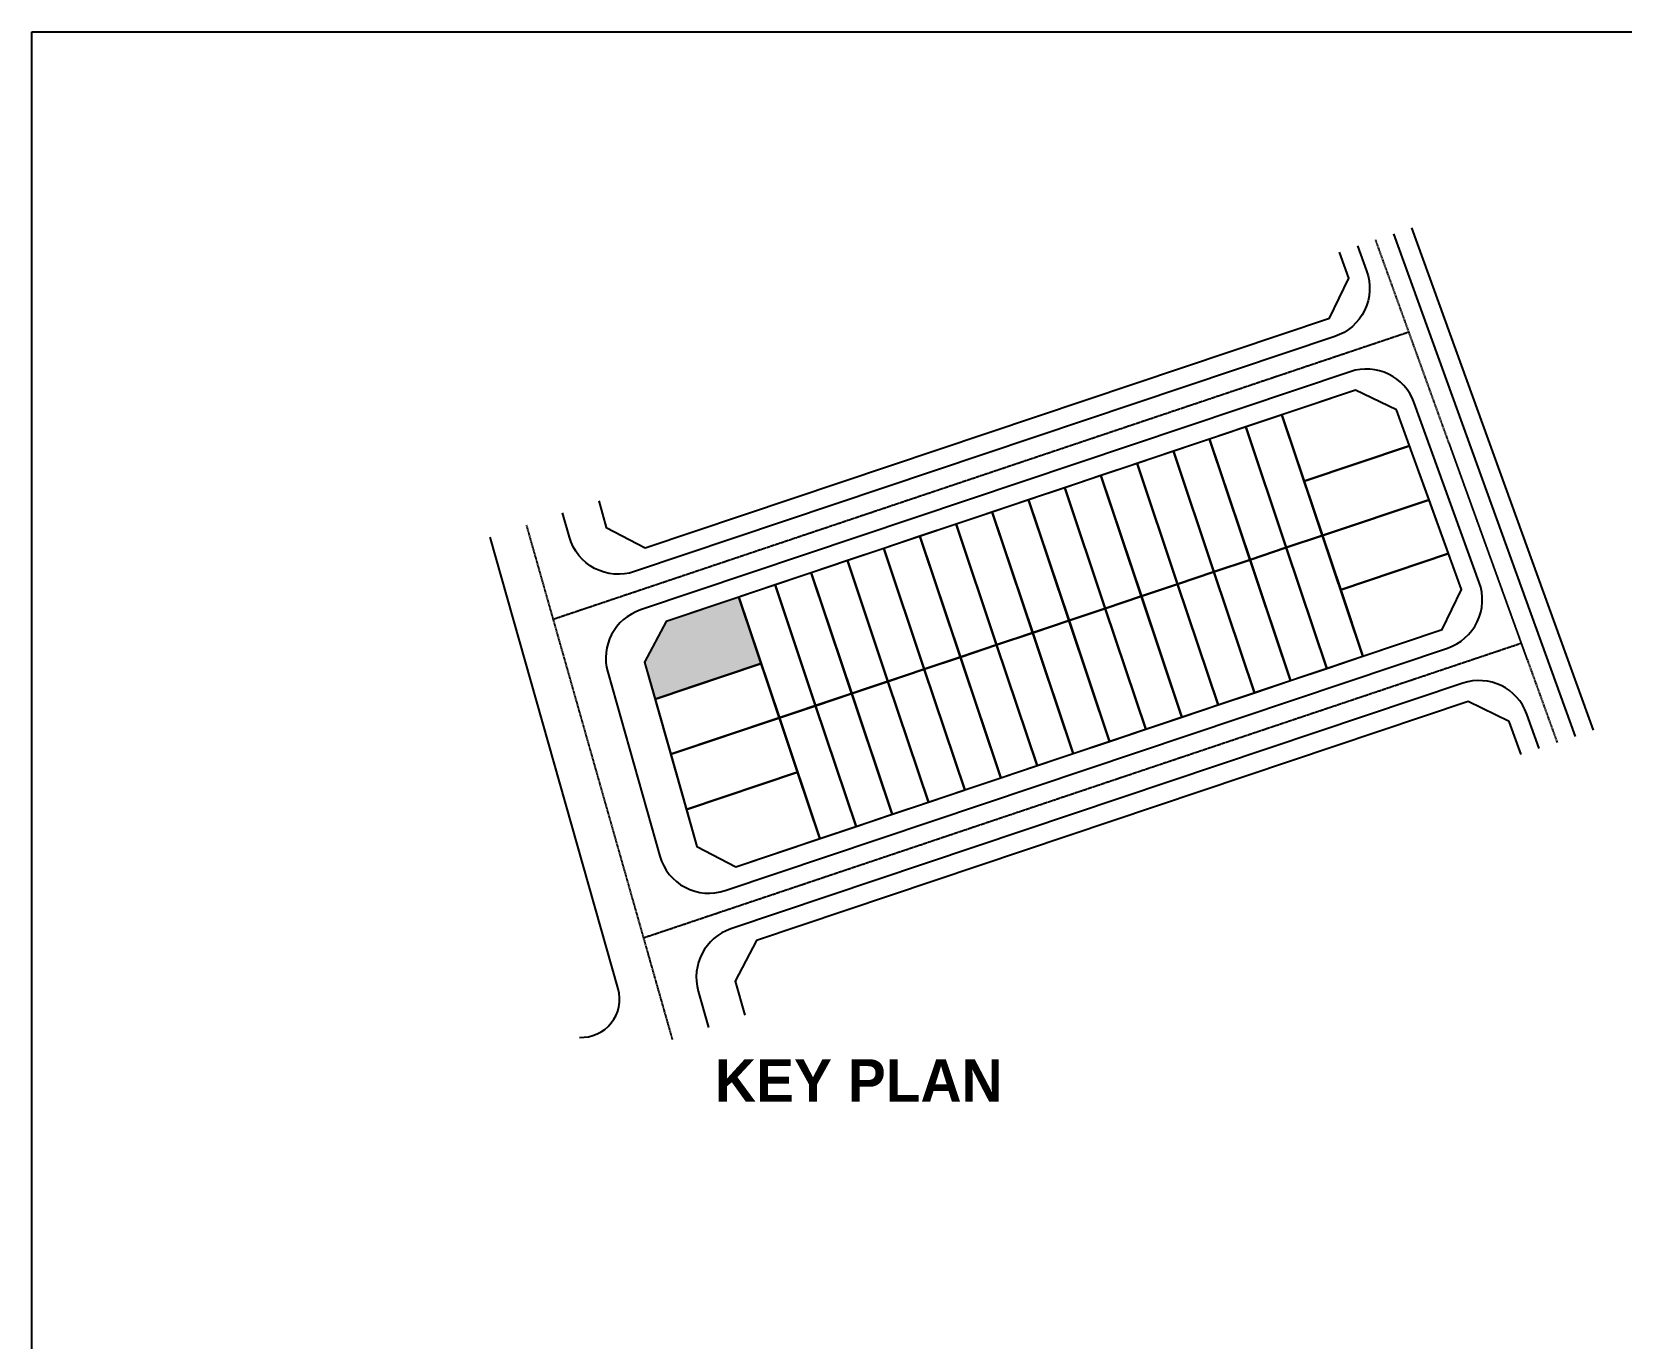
# Model space of a CAD drawing. Header units: millimetres. Extents: x -127141 to 682685, y -1234500 to 49778.
# Drawn here: x 170697 to 185079, y -11816 to 0 of the extents above; entities that cross this region are included whole.
import ezdxf
from ezdxf.enums import TextEntityAlignment as Align

# ---------------------------------------------------------------- set-up
doc = ezdxf.new("R2010")
doc.units = ezdxf.units.MM
doc.header["$MEASUREMENT"] = 0
doc.linetypes.add('ACAD_ISO10W100', pattern=[18.5, 12, -3, 0.5, -3])
doc.linetypes.add('CENTER', pattern=[3, 1.5, -0.5, 0.5, -0.5])
doc.layers.add('-TEXT', color=7, linetype='Continuous', lineweight=15)
for name, color, linetype in [('ChiaLo', 128, 'CENTER'), ('LoLK', 6, 'Continuous'), ('net in mo', 159, 'Continuous')]:
    doc.layers.add(name, color=color, linetype=linetype)
doc.layers.add('LUOI GIONG', color=160, linetype='Continuous', plot=False)
doc.styles.add('SVN_AVO', font='')
doc.styles.get('SVN_AVO').set_extended_font_data('SVN-Avo', bold=True)

# ---------------------------------------------------------------- blocks, each defined once
blk = doc.blocks.new('A$C27CA1146')
at = {"layer": 'LoLK'}
h = blk.add_hatch(color=256, dxfattribs=at)
h.dxf.hatch_style = 1
h.paths.add_polyline_path([(1921, 4115), (1921, 3030), (2371, 2559), (2911, 2533), (2911, 4115)])
blk.add_line((6625, 736), (0, 1049))
for points in [[(7550, 14973), (0, 14797)], [(7550, 14973), (0, 14797)], [(7550, 14703), (0, 14527)], [(0, 2671), (392, 2652), (841, 3081), (841, 13287), (391, 13726), (0, 13717)], [(0, 2671), (392, 2652), (841, 3081), (841, 13287), (391, 13726), (0, 13717)], [(7550, 13893), (7051, 13881), (6601, 13421), (6601, 2809), (7051, 2338), (7550, 2314)], [(7550, 13893), (7051, 13881), (6601, 13421), (6601, 2809), (7051, 2338), (7550, 2314)]]:
    blk.add_lwpolyline(points)
at = {"linetype": 'ACAD_ISO10W100', "ltscale": 0.75}
for points in [[(7550, 14433), (0, 14257)], [(6061, 14398), (6061, 1303)], [(1381, 1524), (1381, 14289)], [(0, 1590), (7550, 1233)]]:
    blk.add_lwpolyline(points, dxfattribs=at)
for points in [[(7550, 14163), (7034, 14151, 0.407417), (6331, 13431), (6331, 2518, 0.400458), (7017, 1799), (7550, 1774)], [(0, 13987), (374, 13996, -0.421043), (1111, 13276), (1111, 2832, -0.428104), (357, 2113), (0, 2130)], [(2354, 14042, 0.407417), (1651, 13322), (1651, 2739, 0.400458), (2337, 2020), (5037, 1892, 0.428104), (5791, 2611), (5791, 13385, 0.421043), (5054, 14105), (2354, 14042)]]:
    blk.add_lwpolyline(points, format="xyb")
for points in [[(5521, 2860), (5521, 13396), (5071, 13835), (2371, 13772), (1921, 13312), (1921, 3030), (2371, 2559), (5072, 2431)], [(5521, 2860), (5521, 13396), (5071, 13835), (2371, 13772), (1921, 13312), (1921, 3030), (2371, 2559), (5072, 2431)], [(2371, 13772), (1921, 13312), (1921, 12215), (2911, 12215), (2911, 13785)], [(2911, 13785), (2911, 12215), (3721, 12215), (3721, 13804)], [(3721, 13804), (3721, 12215), (4531, 12215), (4531, 13822)], [(5071, 13835), (4531, 13822), (4531, 12215), (5521, 12215), (5521, 13396)], [(1921, 12215), (1921, 11675), (3721, 11675), (3721, 12215), (2911, 12215)], [(3721, 12215), (3721, 11675), (5521, 11675), (5521, 12215), (4531, 12215)], [(1921, 11675), (1921, 11135), (3721, 11135), (3721, 11675)], [(3721, 11675), (3721, 11135), (5521, 11135), (5521, 11675)], [(1921, 11135), (1921, 10595), (3721, 10595), (3721, 11135)], [(3721, 11135), (3721, 10595), (5521, 10595), (5521, 11135)], [(1921, 10595), (1921, 10055), (3721, 10055), (3721, 10595)], [(3721, 10595), (3721, 10055), (5521, 10055), (5521, 10595)], [(1921, 10055), (1921, 9515), (3721, 9515), (3721, 10055)], [(3721, 10055), (3721, 9515), (5521, 9515), (5521, 10055)], [(1921, 9515), (1921, 8975), (3721, 8975), (3721, 9515)], [(3721, 9515), (3721, 8975), (5521, 8975), (5521, 9515)], [(1921, 8975), (1921, 8435), (3721, 8435), (3721, 8975)], [(3721, 8975), (3721, 8435), (5521, 8435), (5521, 8975)], [(1921, 8435), (1921, 7895), (3721, 7895), (3721, 8435)], [(3721, 8435), (3721, 7895), (5521, 7895), (5521, 8435)], [(1921, 7895), (1921, 7355), (3721, 7355), (3721, 7895)], [(3721, 7895), (3721, 7355), (5521, 7355), (5521, 7895)], [(1921, 7355), (1921, 6815), (3721, 6815), (3721, 7355)], [(3721, 7355), (3721, 6815), (5521, 6815), (5521, 7355)], [(1921, 6815), (1921, 6275), (3721, 6275), (3721, 6815)], [(3721, 6815), (3721, 6275), (5521, 6275), (5521, 6815)], [(1921, 6275), (1921, 5735), (3721, 5735), (3721, 6275)], [(3721, 6275), (3721, 5735), (5521, 5735), (5521, 6275)], [(1921, 5735), (1921, 5195), (3721, 5195), (3721, 5735)], [(3721, 5735), (3721, 5195), (5521, 5195), (5521, 5735)], [(1921, 5195), (1921, 4655), (3721, 4655), (3721, 5195)], [(3721, 5195), (3721, 4655), (5521, 4655), (5521, 5195)], [(1921, 4655), (1921, 4115), (3721, 4115), (3721, 4655)], [(3721, 4655), (3721, 4115), (5521, 4115), (5521, 4655)], [(2911, 4115), (2911, 2533), (3721, 2495), (3721, 4115)], [(3721, 4115), (3721, 2495), (4531, 2457), (4531, 4115)], [(4531, 4115), (4531, 2457), (5072, 2431), (5521, 2860), (5521, 4115)]]:
    blk.add_lwpolyline(points, close=True)
at = {"ltscale": 5}
for points in [[(2911, 13785), (2911, 12215)], [(3721, 13804), (3721, 2495)], [(4531, 13822), (4531, 12215)], [(5521, 12215), (1921, 12215)], [(5521, 11675), (1921, 11675)], [(5521, 11135), (1921, 11135)], [(5521, 10595), (1921, 10595)], [(5521, 10055), (1921, 10055)], [(5521, 9515), (1921, 9515)], [(5521, 8975), (1921, 8975)], [(5521, 8435), (1921, 8435)], [(5521, 7895), (1921, 7895)], [(5521, 7355), (1921, 7355)], [(5521, 6815), (1921, 6815)], [(5521, 6275), (1921, 6275)], [(5521, 5735), (1921, 5735)], [(5521, 5195), (1921, 5195)], [(5521, 4655), (1921, 4655)], [(5521, 4115), (1921, 4115)], [(4531, 4115), (4531, 2457)]]:
    blk.add_lwpolyline(points, dxfattribs=at)
blk.add_arc((6600, 197), 540, 338.641, 87.2961)
at = {"layer": 'ChiaLo', "ltscale": 5}
blk.add_lwpolyline([(2911, 4115), (2911, 2533)], dxfattribs=at)
at = {"layer": 'LoLK'}
blk.add_lwpolyline([(1921, 4115), (1921, 3030), (2371, 2559), (2911, 2533), (2911, 4115)], close=True, dxfattribs=at)

msp = doc.modelspace()

# ---------------------------------------------------------------- linework, layer by layer
at = {"layer": 'LUOI GIONG'}
msp.add_lwpolyline([(170697.5, 0), (195697.5, 0), (195697.5, -25000), (170697.5, -25000)], close=True, dxfattribs=at)

# ---------------------------------------------------------------- block references
at = {"layer": 'net in mo', "xscale": 0.6400000000000002, "yscale": 0.6400000000000002, "zscale": 0.6400000000000002, "rotation": 288.551499730541}
msp.add_blockref('A$C27CA1146', (174207.3, -4785.4), dxfattribs=at)

# ---------------------------------------------------------------- texts
at = {"layer": '-TEXT', "color": 4, "style": 'SVN_AVO'}
msp.add_text('KEY PLAN', height=385, dxfattribs=at).set_placement((178180.9, -9677.9, 0), align=Align.CENTER)

doc.saveas('drawing.dxf')
